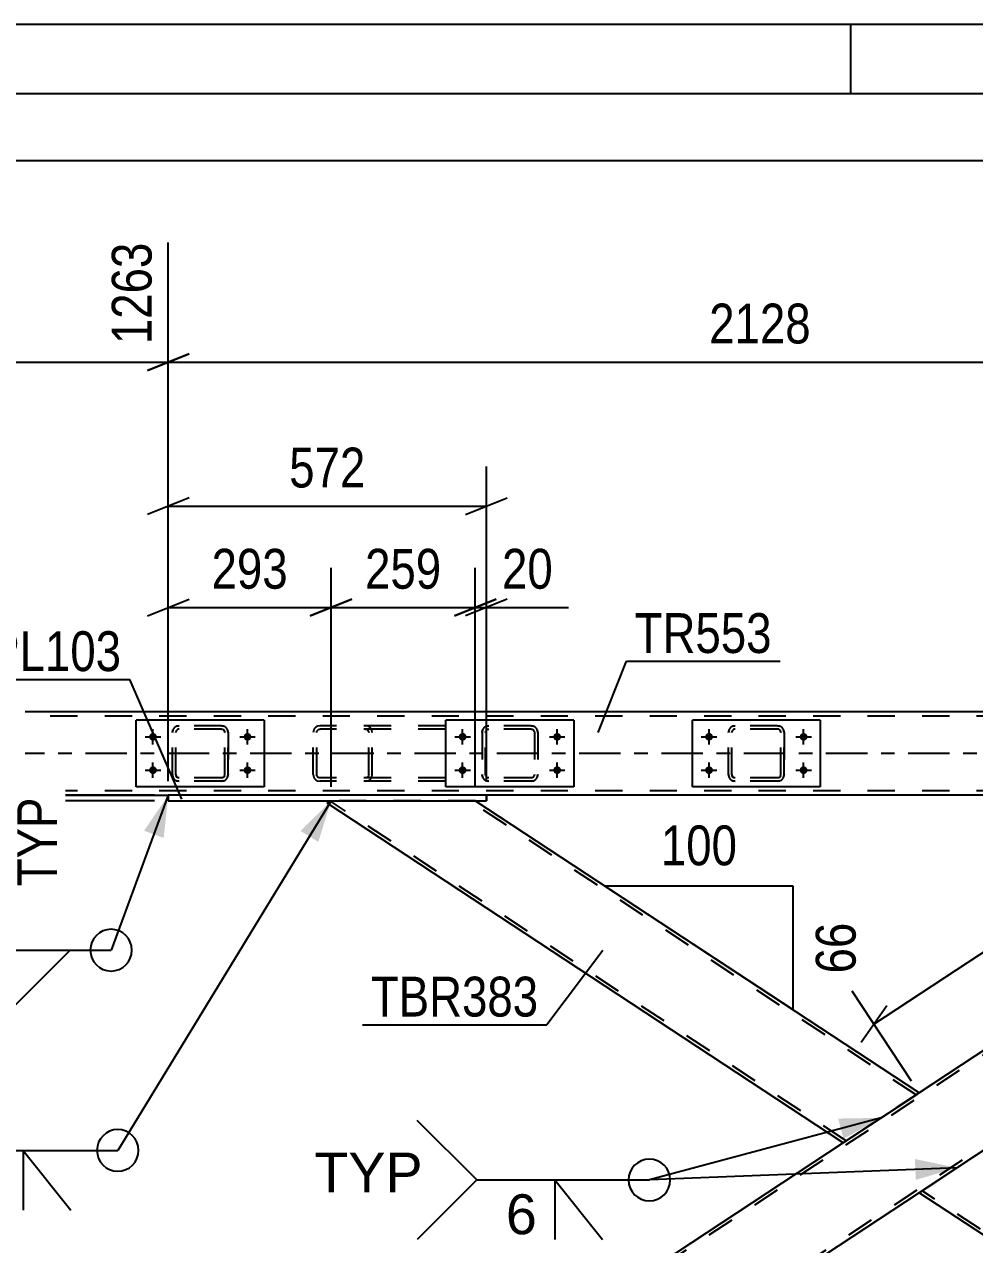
# Model space of a CAD drawing. Header units: millimetres. Extents: x -832 to 357, y -842 to -1.
# Drawn here: x -752.2 to -683.8, y -88.4 to -0.6 of the extents above; entities that cross this region are included whole.
import ezdxf

# ---------------------------------------------------------------- set-up
doc = ezdxf.new("R2010")
doc.units = ezdxf.units.MM
doc.linetypes.add('DXK_LINE_DOT2', pattern=[3.9198, 1.9599, -1.9599])
doc.linetypes.add('DXK_LINE_DOT3', pattern=[5.9187, 2.979, -0.9799, 0.9799, -0.9799])
doc.styles.add('Arial', font='ARIAL.TTF', dxfattribs={"height": 0.2})
doc.styles.add('Arial Narrow', font='ARIALN.TTF', dxfattribs={"height": 0.2})

# ---------------------------------------------------------------- blocks, each defined once
blk = doc.blocks.new('Unknown-570388851-1132')
at = {"color": 5, "linetype": 'Continuous'}
for p, q in [((357.288, -0.603), (-831.712, -0.603)), ((-692.712, -5.603), (-692.712, -0.603)), ((352.288, -5.603), (-826.712, -5.603))]:
    blk.add_line(p, q, dxfattribs=at)
blk = doc.blocks.new('Part-570388851-12022 - 11607')
at = {"color": 2, "linetype": 'Continuous'}
for p, q in [((-730.37, -56.622), (-730.337, -56.6)), ((-693.26, -81.042), (-730.37, -56.622)), ((-730.242, -56.538), (-730.337, -56.6)), ((-730.105, -56.442), (-730.242, -56.538)), ((-687.803, -77.45), (-719.729, -56.442)), ((-688.072, -77.628), (-693.26, -81.042)), ((-687.836, -77.472), (-688.072, -77.628)), ((-687.803, -77.45), (-687.836, -77.472))]:
    blk.add_line(p, q, dxfattribs=at)
at = {"color": 7, "linetype": 'DXK_LINE_DOT2'}
for p, q in [((-730.337, -56.6), (-730.37, -56.622)), ((-730.152, -56.478), (-730.135, -56.467)), ((-730.152, -56.478), (-730.135, -56.467)), ((-693.042, -80.898), (-730.152, -56.478)), ((-730.135, -56.467), (-730.079, -56.442)), ((-719.729, -56.442), (-730.105, -56.442)), ((-688.021, -77.594), (-720.165, -56.442)), ((-688.072, -77.628), (-687.931, -77.535))]:
    blk.add_line(p, q, dxfattribs=at)
blk = doc.blocks.new('Part-570388851-12012 - 11607')
at = {"color": 2, "linetype": 'Continuous'}
for p, q in [((-741.811, -56.442), (-741.811, -56.042)), ((-741.811, -56.042), (-741.811, -56.042)), ((-718.929, -56.042), (-741.811, -56.042)), ((-718.929, -56.042), (-718.929, -56.442)), ((-741.811, -56.442), (-741.811, -56.442)), ((-741.811, -56.442), (-718.929, -56.442))]:
    blk.add_line(p, q, dxfattribs=at)
at = {"color": 7, "linetype": 'DXK_LINE_DOT2'}
for p, q in [((-741.811, -56.042), (-741.811, -56.442)), ((-718.929, -56.042), (-718.929, -56.042)), ((-718.929, -56.442), (-718.929, -56.042)), ((-718.929, -56.442), (-718.929, -56.442))]:
    blk.add_line(p, q, dxfattribs=at)
blk = doc.blocks.new('Bolt-570388851-11742 - 11607')
at = {"linetype": 'Continuous'}
for points in [[(-702.911, -51.562, -1), (-702.911, -52.122, -1)], [(-696.111, -51.562, -1), (-696.111, -52.122, -1)], [(-702.911, -53.962, -1), (-702.911, -54.522, -1)], [(-696.111, -53.962, -1), (-696.111, -54.522, -1)]]:
    blk.add_hatch(color=1, dxfattribs=at).paths.add_polyline_path(points)
at = {"color": 1, "linetype": 'Continuous'}
for p, q in [((-702.911, -52.402), (-702.911, -51.282)), ((-696.111, -52.402), (-696.111, -51.282)), ((-703.471, -51.842), (-702.351, -51.842)), ((-696.671, -51.842), (-695.551, -51.842)), ((-703.471, -54.242), (-702.351, -54.242)), ((-702.911, -54.802), (-702.911, -53.682)), ((-696.671, -54.242), (-695.551, -54.242)), ((-696.111, -54.802), (-696.111, -53.682))]:
    blk.add_line(p, q, dxfattribs=at)
blk = doc.blocks.new('Bolt-570388851-11756 - 11607')
at = {"linetype": 'Continuous'}
for points in [[(-720.637, -51.561, -1), (-720.637, -52.121, -1)], [(-713.837, -51.561, -1), (-713.837, -52.121, -1)], [(-720.637, -53.961, -1), (-720.637, -54.521, -1)], [(-713.837, -53.961, -1), (-713.837, -54.521, -1)]]:
    blk.add_hatch(color=1, dxfattribs=at).paths.add_polyline_path(points)
at = {"color": 1, "linetype": 'Continuous'}
for p, q in [((-720.637, -52.401), (-720.637, -51.281)), ((-713.837, -52.401), (-713.837, -51.281)), ((-721.197, -51.841), (-720.077, -51.841)), ((-714.397, -51.841), (-713.277, -51.841)), ((-721.197, -54.241), (-720.077, -54.241)), ((-720.637, -54.801), (-720.637, -53.681)), ((-714.397, -54.241), (-713.277, -54.241)), ((-713.837, -54.801), (-713.837, -53.681))]:
    blk.add_line(p, q, dxfattribs=at)
blk = doc.blocks.new('Part-570388851-11796 - 11607')
at = {"color": 2, "linetype": 'Continuous'}
for p, q in [((-734.911, -50.642), (-744.111, -50.642)), ((-744.111, -55.442), (-744.111, -50.642)), ((-734.911, -50.642), (-734.911, -55.442)), ((-734.911, -55.442), (-744.111, -55.442))]:
    blk.add_line(p, q, dxfattribs=at)
blk = doc.blocks.new('Part-570388851-11797 - 11607')
at = {"color": 7, "linetype": 'DXK_LINE_DOT2'}
for p, q in [((-741.511, -51.522), (-741.475, -51.338)), ((-741.475, -51.338), (-741.511, -51.522)), ((-741.511, -54.562), (-741.511, -51.522)), ((-741.511, -51.522), (-741.511, -51.522)), ((-741.511, -54.562), (-741.511, -51.522)), ((-741.271, -51.522), (-741.253, -51.43)), ((-741.271, -51.522), (-741.253, -51.43)), ((-741.271, -54.562), (-741.271, -51.522)), ((-741.271, -51.522), (-741.271, -51.522)), ((-741.271, -54.562), (-741.271, -51.522)), ((-741.253, -51.43), (-741.201, -51.352)), ((-741.215, -51.078), (-741.031, -51.042)), ((-741.031, -51.042), (-741.215, -51.078)), ((-741.123, -51.3), (-741.201, -51.352)), ((-741.031, -51.282), (-741.123, -51.3)), ((-737.991, -51.042), (-741.031, -51.042)), ((-737.991, -51.282), (-741.031, -51.282)), ((-737.991, -51.042), (-737.808, -51.078)), ((-737.808, -51.078), (-737.991, -51.042)), ((-737.991, -51.282), (-737.9, -51.3)), ((-737.9, -51.3), (-737.822, -51.352)), ((-737.822, -51.352), (-737.77, -51.43)), ((-737.77, -51.43), (-737.822, -51.352)), ((-737.77, -51.43), (-737.751, -51.522)), ((-737.751, -51.522), (-737.77, -51.43)), ((-737.751, -54.562), (-737.751, -51.522)), ((-737.751, -51.522), (-737.751, -51.522)), ((-737.751, -54.562), (-737.751, -51.522)), ((-737.548, -51.338), (-737.511, -51.522)), ((-737.511, -51.522), (-737.548, -51.338)), ((-737.511, -54.562), (-737.511, -51.522)), ((-737.511, -51.522), (-737.511, -51.522)), ((-737.511, -51.522), (-737.511, -54.562)), ((-741.511, -54.562), (-741.511, -54.562)), ((-741.475, -54.746), (-741.511, -54.562)), ((-741.511, -54.562), (-741.475, -54.746)), ((-741.271, -54.562), (-741.271, -54.562)), ((-741.253, -54.654), (-741.271, -54.562)), ((-741.271, -54.562), (-741.253, -54.654)), ((-741.201, -54.732), (-741.253, -54.654)), ((-741.253, -54.654), (-741.201, -54.732)), ((-741.031, -55.042), (-741.215, -55.005)), ((-741.215, -55.005), (-741.031, -55.042)), ((-741.123, -54.784), (-741.201, -54.732)), ((-741.031, -54.802), (-741.123, -54.784)), ((-737.991, -54.802), (-741.031, -54.802)), ((-737.991, -55.042), (-741.031, -55.042)), ((-737.9, -54.784), (-737.991, -54.802)), ((-737.808, -55.005), (-737.991, -55.042)), ((-737.991, -55.042), (-737.808, -55.005)), ((-737.822, -54.732), (-737.9, -54.784)), ((-737.77, -54.654), (-737.822, -54.732)), ((-737.77, -54.654), (-737.751, -54.562)), ((-737.77, -54.654), (-737.751, -54.562)), ((-737.751, -54.562), (-737.751, -54.562)), ((-737.511, -54.562), (-737.548, -54.746)), ((-737.548, -54.746), (-737.511, -54.562)), ((-737.511, -54.562), (-737.511, -54.562))]:
    blk.add_line(p, q, dxfattribs=at)
at = {"color": 7, "linetype": 'DXK_LINE_DOT3'}
blk.add_line((-739.512, -53.042), (-739.511, -53.042), dxfattribs=at)
at = {"color": 7, "linetype": 'DXK_LINE_DOT2'}
for centre, start, end in [((-741.031, -51.522), 112.5, 157.5), ((-741.031, -51.522), 112.5, 157.5), ((-737.991, -51.522), 22.5, 67.5), ((-737.991, -51.522), 22.5, 67.5), ((-741.031, -54.562), 202.5, 247.5), ((-741.031, -54.562), 202.5, 247.5), ((-737.991, -54.562), 292.5, 337.5), ((-737.991, -54.562), 292.5, 337.5)]:
    blk.add_arc(centre, 0.48, start, end, dxfattribs=at)
blk = doc.blocks.new('Part-570388851-11813 - 11607')
at = {"color": 7, "linetype": 'DXK_LINE_DOT2'}
for p, q in [((-701.511, -51.522), (-701.475, -51.338)), ((-701.475, -51.338), (-701.511, -51.522)), ((-701.511, -54.562), (-701.511, -51.522)), ((-701.511, -51.522), (-701.511, -51.522)), ((-701.511, -54.562), (-701.511, -51.522)), ((-701.271, -51.522), (-701.253, -51.43)), ((-701.271, -51.522), (-701.253, -51.43)), ((-701.271, -54.562), (-701.271, -51.522)), ((-701.271, -51.522), (-701.271, -51.522)), ((-701.271, -54.562), (-701.271, -51.522)), ((-701.253, -51.43), (-701.201, -51.352)), ((-701.215, -51.078), (-701.031, -51.042)), ((-701.031, -51.042), (-701.215, -51.078)), ((-701.123, -51.3), (-701.201, -51.352)), ((-701.031, -51.282), (-701.123, -51.3)), ((-697.991, -51.042), (-701.031, -51.042)), ((-697.991, -51.282), (-701.031, -51.282)), ((-697.991, -51.042), (-697.808, -51.078)), ((-697.808, -51.078), (-697.991, -51.042)), ((-697.9, -51.3), (-697.991, -51.282)), ((-697.822, -51.352), (-697.9, -51.3)), ((-697.822, -51.352), (-697.77, -51.43)), ((-697.77, -51.43), (-697.822, -51.352)), ((-697.77, -51.43), (-697.751, -51.522)), ((-697.751, -51.522), (-697.77, -51.43)), ((-697.751, -54.562), (-697.751, -51.522)), ((-697.751, -51.522), (-697.751, -51.522)), ((-697.751, -54.562), (-697.751, -51.522)), ((-697.548, -51.338), (-697.511, -51.522)), ((-697.511, -51.522), (-697.548, -51.338)), ((-697.511, -54.562), (-697.511, -51.522)), ((-697.511, -51.522), (-697.511, -51.522)), ((-697.511, -51.522), (-697.511, -54.562)), ((-701.511, -54.562), (-701.511, -54.562)), ((-701.475, -54.746), (-701.511, -54.562)), ((-701.511, -54.562), (-701.475, -54.746)), ((-701.271, -54.562), (-701.271, -54.562)), ((-701.253, -54.654), (-701.271, -54.562)), ((-701.271, -54.562), (-701.253, -54.654)), ((-701.201, -54.732), (-701.253, -54.654)), ((-701.253, -54.654), (-701.201, -54.732)), ((-701.031, -55.042), (-701.215, -55.005)), ((-701.215, -55.005), (-701.031, -55.042)), ((-701.123, -54.784), (-701.201, -54.732)), ((-701.031, -54.802), (-701.123, -54.784)), ((-697.991, -54.802), (-701.031, -54.802)), ((-697.991, -55.042), (-701.031, -55.042)), ((-697.9, -54.784), (-697.991, -54.802)), ((-697.808, -55.005), (-697.991, -55.042)), ((-697.991, -55.042), (-697.808, -55.005)), ((-697.822, -54.732), (-697.9, -54.784)), ((-697.77, -54.654), (-697.822, -54.732)), ((-697.77, -54.654), (-697.751, -54.562)), ((-697.77, -54.654), (-697.751, -54.562)), ((-697.751, -54.562), (-697.751, -54.562)), ((-697.511, -54.562), (-697.548, -54.746)), ((-697.548, -54.746), (-697.511, -54.562)), ((-697.511, -54.562), (-697.511, -54.562))]:
    blk.add_line(p, q, dxfattribs=at)
at = {"color": 7, "linetype": 'DXK_LINE_DOT3'}
blk.add_line((-699.512, -53.042), (-699.511, -53.042), dxfattribs=at)
at = {"color": 7, "linetype": 'DXK_LINE_DOT2'}
for centre, start, end in [((-701.031, -51.522), 112.5, 157.5), ((-701.031, -51.522), 112.5, 157.5), ((-697.991, -51.522), 22.5, 67.5), ((-697.991, -51.522), 22.5, 67.5), ((-701.031, -54.562), 202.5, 247.5), ((-701.031, -54.562), 202.5, 247.5), ((-697.991, -54.562), 292.5, 337.5), ((-697.991, -54.562), 292.5, 337.5)]:
    blk.add_arc(centre, 0.48, start, end, dxfattribs=at)
blk = doc.blocks.new('Part-570388851-11824 - 11607')
at = {"color": 2, "linetype": 'Continuous'}
for p, q in [((-694.911, -50.642), (-704.111, -50.642)), ((-704.111, -55.442), (-704.111, -50.642)), ((-694.911, -50.642), (-694.911, -55.442)), ((-694.911, -55.442), (-704.111, -55.442))]:
    blk.add_line(p, q, dxfattribs=at)
blk = doc.blocks.new('Part-570388851-11834 - 11607')
at = {"color": 7, "linetype": 'DXK_LINE_DOT2'}
for p, q in [((-719.237, -51.521), (-719.2, -51.337)), ((-719.2, -51.337), (-719.237, -51.521)), ((-719.237, -51.521), (-719.237, -54.561)), ((-718.997, -51.521), (-718.979, -51.429)), ((-718.997, -54.561), (-718.997, -51.521)), ((-718.979, -51.429), (-718.927, -51.351)), ((-718.941, -51.077), (-718.757, -51.041)), ((-718.757, -51.041), (-718.941, -51.077)), ((-718.927, -51.351), (-718.849, -51.299)), ((-718.849, -51.299), (-718.757, -51.281)), ((-715.717, -51.041), (-718.757, -51.041)), ((-715.717, -51.281), (-718.757, -51.281)), ((-715.717, -51.041), (-715.533, -51.077)), ((-715.533, -51.077), (-715.717, -51.041)), ((-715.717, -51.281), (-715.625, -51.299)), ((-715.625, -51.299), (-715.547, -51.351)), ((-715.547, -51.351), (-715.495, -51.429)), ((-715.495, -51.429), (-715.477, -51.521)), ((-715.477, -51.521), (-715.477, -54.561)), ((-715.273, -51.337), (-715.237, -51.521)), ((-715.237, -51.521), (-715.273, -51.337)), ((-715.237, -51.521), (-715.237, -54.561)), ((-719.2, -54.744), (-719.237, -54.561)), ((-719.237, -54.561), (-719.2, -54.744)), ((-718.979, -54.652), (-718.997, -54.561)), ((-718.927, -54.73), (-718.979, -54.652)), ((-718.757, -55.041), (-718.941, -55.004)), ((-718.941, -55.004), (-718.757, -55.041)), ((-718.849, -54.782), (-718.927, -54.73)), ((-718.757, -54.801), (-718.849, -54.782)), ((-715.717, -54.801), (-718.757, -54.801)), ((-715.717, -55.041), (-718.757, -55.041)), ((-715.625, -54.782), (-715.717, -54.801)), ((-715.533, -55.004), (-715.717, -55.041)), ((-715.717, -55.041), (-715.533, -55.004)), ((-715.547, -54.73), (-715.625, -54.782)), ((-715.495, -54.652), (-715.547, -54.73)), ((-715.477, -54.561), (-715.495, -54.652)), ((-715.237, -54.561), (-715.273, -54.744)), ((-715.273, -54.744), (-715.237, -54.561))]:
    blk.add_line(p, q, dxfattribs=at)
at = {"color": 7, "linetype": 'DXK_LINE_DOT3'}
blk.add_line((-717.237, -53.041), (-717.237, -53.041), dxfattribs=at)
at = {"color": 7, "linetype": 'DXK_LINE_DOT2'}
for centre, start, end in [((-718.757, -51.521), 112.5, 157.5), ((-718.757, -51.521), 112.5, 157.5), ((-715.717, -51.521), 22.5, 67.5), ((-715.717, -51.521), 22.5, 67.5), ((-718.757, -54.561), 202.5, 247.5), ((-718.757, -54.561), 202.5, 247.5), ((-715.717, -54.561), 292.5, 337.5), ((-715.717, -54.561), 292.5, 337.5)]:
    blk.add_arc(centre, 0.48, start, end, dxfattribs=at)
blk = doc.blocks.new('Part-570388851-11920 - 11607')
at = {"color": 2, "linetype": 'Continuous'}
for p, q in [((-682.345, -81.042), (-687.803, -84.633)), ((-645.236, -105.461), (-682.345, -81.042)), ((-654.358, -106.641), (-687.803, -84.633)), ((-645.269, -105.483), (-647.028, -106.641)), ((-645.236, -105.461), (-645.269, -105.483))]:
    blk.add_line(p, q, dxfattribs=at)
at = {"color": 7, "linetype": 'DXK_LINE_DOT2'}
for p, q in [((-682.564, -81.185), (-645.454, -105.605)), ((-687.585, -84.489), (-687.568, -84.478)), ((-653.922, -106.641), (-687.585, -84.489)), ((-645.454, -105.605), (-645.672, -105.749)), ((-645.236, -105.461), (-645.236, -105.461)), ((-647.028, -106.641), (-654.358, -106.641))]:
    blk.add_line(p, q, dxfattribs=at)
blk = doc.blocks.new('Part-570388851-11925 - 11607')
at = {"color": 7, "linetype": 'DXK_LINE_DOT2'}
for p, q in [((-655.44, -56.442), (-731.726, -106.641)), ((-645.399, -56.442), (-721.684, -106.641)), ((-644.962, -56.442), (-655.877, -56.442)), ((-644.962, -56.442), (-645.236, -56.622)), ((-687.803, -77.45), (-693.26, -81.042)), ((-682.345, -81.042), (-687.803, -84.633)), ((-721.247, -106.641), (-732.162, -106.641))]:
    blk.add_line(p, q, dxfattribs=at)
at = {"color": 2, "linetype": 'Continuous'}
for p, q in [((-655.877, -56.442), (-687.803, -77.45)), ((-645.236, -56.622), (-682.345, -81.042)), ((-693.26, -81.042), (-732.162, -106.641)), ((-687.803, -84.633), (-721.247, -106.641))]:
    blk.add_line(p, q, dxfattribs=at)
blk = doc.blocks.new('Part-570388851-11963 - 11607')
at = {"color": 2, "linetype": 'Continuous'}
for p, q in [((-617.676, -50.042), (-752.111, -50.042)), ((-752.111, -56.042), (-741.811, -56.042)), ((-656.677, -56.042), (-718.929, -56.042))]:
    blk.add_line(p, q, dxfattribs=at)
at = {"color": 7, "linetype": 'DXK_LINE_DOT2'}
for p, q in [((-93.733, -50.362), (-752.111, -50.362)), ((-93.733, -55.722), (-752.111, -55.722)), ((-718.929, -56.042), (-741.811, -56.042))]:
    blk.add_line(p, q, dxfattribs=at)
at = {"color": 7, "linetype": 'DXK_LINE_DOT3'}
blk.add_line((-93.733, -53.042), (-752.111, -53.042), dxfattribs=at)
blk = doc.blocks.new('Part-570388851-11969 - 11607')
at = {"color": 7, "linetype": 'DXK_LINE_DOT2'}
for p, q in [((-731.351, -51.338), (-731.389, -51.522)), ((-731.389, -54.562), (-731.389, -51.522)), ((-731.134, -51.522), (-731.115, -51.43)), ((-731.134, -54.562), (-731.134, -51.522)), ((-731.115, -51.43), (-731.059, -51.352)), ((-730.879, -51.042), (-731.074, -51.078)), ((-731.059, -51.352), (-730.976, -51.3)), ((-730.976, -51.3), (-730.879, -51.282)), ((-721.864, -51.042), (-730.879, -51.042)), ((-721.864, -51.282), (-730.879, -51.282)), ((-727.448, -51.078), (-727.644, -51.042)), ((-727.644, -51.282), (-727.546, -51.3)), ((-727.546, -51.3), (-727.463, -51.352)), ((-727.463, -51.352), (-727.408, -51.43)), ((-727.408, -51.43), (-727.388, -51.522)), ((-727.388, -54.562), (-727.388, -51.522)), ((-727.133, -51.522), (-727.172, -51.338)), ((-727.133, -54.562), (-727.133, -51.522)), ((-731.389, -54.562), (-731.351, -54.746)), ((-731.115, -54.654), (-731.134, -54.562)), ((-731.059, -54.732), (-731.115, -54.654)), ((-731.074, -55.005), (-730.879, -55.042)), ((-730.976, -54.784), (-731.059, -54.732)), ((-730.879, -54.802), (-730.976, -54.784)), ((-721.864, -54.802), (-730.879, -54.802)), ((-721.864, -55.042), (-730.879, -55.042)), ((-727.546, -54.784), (-727.644, -54.802)), ((-727.644, -55.042), (-727.448, -55.005)), ((-727.463, -54.732), (-727.546, -54.784)), ((-727.408, -54.654), (-727.463, -54.732)), ((-727.388, -54.562), (-727.408, -54.654)), ((-727.172, -54.746), (-727.133, -54.562))]:
    blk.add_line(p, q, dxfattribs=at)
for centre, start, end in [((-730.898, -51.543), 110.75832, 155.68004), ((-727.624, -51.543), 24.31996, 69.24168), ((-730.898, -54.541), 204.31996, 249.24168), ((-727.624, -54.541), 290.75832, 335.68004)]:
    blk.add_arc(centre, 0.496, start, end, dxfattribs=at)
blk = doc.blocks.new('Bolt-570388851-12110 - 11607')
at = {"linetype": 'Continuous'}
for points in [[(-742.911, -51.562, -1), (-742.911, -52.122, -1)], [(-736.111, -51.562, -1), (-736.111, -52.122, -1)], [(-742.911, -53.962, -1), (-742.911, -54.522, -1)], [(-736.111, -53.962, -1), (-736.111, -54.522, -1)]]:
    blk.add_hatch(color=1, dxfattribs=at).paths.add_polyline_path(points)
at = {"color": 1, "linetype": 'Continuous'}
for p, q in [((-742.911, -52.402), (-742.911, -51.282)), ((-736.111, -52.402), (-736.111, -51.282)), ((-743.471, -51.842), (-742.351, -51.842)), ((-736.671, -51.842), (-735.551, -51.842)), ((-743.471, -54.242), (-742.351, -54.242)), ((-742.911, -54.802), (-742.911, -53.682)), ((-736.671, -54.242), (-735.551, -54.242)), ((-736.111, -54.802), (-736.111, -53.682))]:
    blk.add_line(p, q, dxfattribs=at)
blk = doc.blocks.new('Part-570388851-12143 - 11607')
at = {"color": 2, "linetype": 'Continuous'}
for p, q in [((-712.637, -50.641), (-721.837, -50.641)), ((-721.837, -55.441), (-721.837, -50.641)), ((-712.637, -50.641), (-712.637, -55.441)), ((-712.637, -55.441), (-721.837, -55.441))]:
    blk.add_line(p, q, dxfattribs=at)
blk = doc.blocks.new('StraightDimension-570388851-12780 - 11607')
at = {"color": 7, "linetype": 'Continuous'}
for p, q in [((-754.908, -54.542), (-753.708, -57.542)), ((-753.708, -57.942), (-754.908, -54.942)), ((-742.811, -56.042), (-757.158, -56.042)), ((-754.308, -56.442), (-754.308, -56.042)), ((-742.811, -56.442), (-757.158, -56.442)), ((-754.308, -56.442), (-754.308, -62.348)), ((-754.308, -56.442), (-754.308, -62.348))]:
    blk.add_line(p, q, dxfattribs=at)
at = {"color": 0, "linetype": 'Continuous'}
blk.add_wipeout([(-749.208, -55.6), (-753.408, -55.6), (-753.408, -63.19), (-749.208, -63.19)], dxfattribs=at)
at = {"color": 0}
blk.add_wipeout([(-755.058, -56.967), (-759.258, -56.967), (-759.258, -61.823), (-755.058, -61.823)], dxfattribs=at)
at = {"color": 3, "linetype": 'Continuous', "style": 'Arial Narrow'}
blk.add_text('TYP', height=2.8633, rotation=90.00021, dxfattribs=at).set_placement((-749.808, -62.59))
at = {"color": 3, "style": 'Arial Narrow'}
blk.add_text('10', height=2.8633, rotation=90.00021, dxfattribs=at).set_placement((-755.658, -61.223))
blk = doc.blocks.new('StraightDimension-570388851-12420 - 11607')
at = {"color": 7, "linetype": 'Continuous'}
for p, q in [((-741.811, -55.042), (-741.811, -32.407)), ((-718.929, -55.042), (-718.929, -32.407)), ((-740.311, -34.657), (-743.311, -35.857)), ((-720.429, -35.857), (-717.429, -34.657)), ((-741.811, -35.257), (-718.929, -35.257))]:
    blk.add_line(p, q, dxfattribs=at)
at = {"color": 0}
blk.add_wipeout([(-727.028, -34.507), (-727.028, -30.307), (-733.712, -30.307), (-733.712, -34.507)], dxfattribs=at)
at = {"color": 3, "style": 'Arial Narrow'}
blk.add_text('572', height=2.8633, dxfattribs=at).set_placement((-733.112, -33.907))
blk = doc.blocks.new('StraightDimension-570388851-12771 - 11607')
at = {"color": 7, "linetype": 'Continuous'}
for p, q in [((-656.427, -55.607), (-660.693, -49.123)), ((-660.05, -52.83), (-658.203, -50.178)), ((-691.052, -72.513), (-659.126, -51.504)), ((-688.353, -76.615), (-692.619, -70.132)), ((-690.129, -71.187), (-691.975, -73.838))]:
    blk.add_line(p, q, dxfattribs=at)
at = {"color": 0}
blk.add_wipeout([(-672.71, -59.545), (-675.018, -56.036), (-680.602, -59.71), (-678.294, -63.219)], dxfattribs=at)
at = {"color": 3, "style": 'Arial Narrow'}
blk.add_text('955', height=2.8633, rotation=33.34614, dxfattribs=at).set_placement((-678.122, -62.388))
blk = doc.blocks.new('StraightDimension-570388851-12735 - 11607')
at = {"color": 7, "linetype": 'Continuous'}
blk.add_line((-788.831, -10.393), (-92.933, -10.393), dxfattribs=at)
blk = doc.blocks.new('StraightDimension-570388851-12385 - 11607')
at = {"color": 7, "linetype": 'Continuous'}
for p, q in [((-741.811, -55.042), (-741.811, -39.685)), ((-730.096, -55.442), (-730.096, -39.685)), ((-743.311, -43.135), (-740.311, -41.935)), ((-728.596, -41.935), (-731.596, -43.135)), ((-741.811, -42.535), (-730.096, -42.535))]:
    blk.add_line(p, q, dxfattribs=at)
at = {"color": 0}
blk.add_wipeout([(-732.612, -41.785), (-732.612, -37.585), (-739.296, -37.585), (-739.296, -41.785)], dxfattribs=at)
at = {"color": 3, "style": 'Arial Narrow'}
blk.add_text('293', height=2.8633, dxfattribs=at).set_placement((-738.696, -41.185))
blk = doc.blocks.new('StraightDimension-570388851-12399 - 11607')
at = {"color": 7, "linetype": 'Continuous'}
for p, q in [((-730.096, -55.442), (-730.096, -39.685)), ((-719.729, -55.442), (-719.729, -39.685)), ((-731.596, -43.135), (-728.596, -41.935)), ((-718.229, -41.935), (-721.229, -43.135)), ((-730.096, -42.535), (-719.729, -42.535))]:
    blk.add_line(p, q, dxfattribs=at)
at = {"color": 0}
blk.add_wipeout([(-721.57, -41.785), (-721.57, -37.585), (-728.255, -37.585), (-728.255, -41.785)], dxfattribs=at)
at = {"color": 3, "style": 'Arial Narrow'}
blk.add_text('259', height=2.8633, dxfattribs=at).set_placement((-727.655, -41.185))
blk = doc.blocks.new('StraightDimension-570388851-12411 - 11607')
at = {"color": 7, "linetype": 'Continuous'}
for p, q in [((-719.729, -55.442), (-719.729, -39.685)), ((-718.929, -55.042), (-718.929, -39.685)), ((-721.229, -43.135), (-718.229, -41.935)), ((-717.429, -41.935), (-720.429, -43.135)), ((-719.729, -42.535), (-718.929, -42.535)), ((-718.929, -42.535), (-713.022, -42.535)), ((-718.929, -42.535), (-713.022, -42.535))]:
    blk.add_line(p, q, dxfattribs=at)
at = {"color": 0}
blk.add_wipeout([(-713.547, -41.785), (-713.547, -37.585), (-718.404, -37.585), (-718.404, -41.785)], dxfattribs=at)
at = {"color": 3, "style": 'Arial Narrow'}
blk.add_text('20', height=2.8633, dxfattribs=at).set_placement((-717.804, -41.185))
blk = doc.blocks.new('StraightDimension-570388851-13391 - 11607')
at = {"color": 7, "linetype": 'Continuous'}
for p, q in [((-741.811, -55.042), (-741.811, -16.288)), ((-788.831, -49.042), (-788.831, -21.772)), ((-787.331, -24.3), (-790.331, -25.5)), ((-743.311, -25.5), (-740.311, -24.3)), ((-788.831, -24.9), (-741.811, -24.9))]:
    blk.add_line(p, q, dxfattribs=at)
at = {"color": 0}
blk.add_wipeout([(-761.065, -24.15), (-761.065, -19.95), (-769.577, -19.95), (-769.577, -24.15)], dxfattribs=at)
at = {"color": 3, "style": 'Arial Narrow'}
blk.add_text('1263', height=2.8633, dxfattribs=at).set_placement((-768.977, -23.55))
at = {"color": 0, "linetype": 'Continuous'}
for points in [[(-742.411, -15.688), (-746.611, -15.688), (-746.611, -24.2), (-742.411, -24.2)], [(-789.431, -21.172), (-793.631, -21.172), (-793.631, -24.2), (-789.431, -24.2)]]:
    blk.add_wipeout(points, dxfattribs=at)
at = {"color": 3, "linetype": 'Continuous', "style": 'Arial Narrow'}
for s, height, p in [('1263', 2.8633, (-743.011, -23.6)), ('0', 2.863, (-790.031, -23.6))]:
    blk.add_text(s, height=height, rotation=90.00021, dxfattribs=at).set_placement(p)
blk = doc.blocks.new('StraightDimension-570388851-13401 - 11607')
at = {"color": 7, "linetype": 'Continuous'}
for p, q in [((-741.811, -55.042), (-741.811, -16.288)), ((-656.677, -55.042), (-656.677, -16.288)), ((-740.311, -24.3), (-743.311, -25.5)), ((-658.177, -25.5), (-655.177, -24.3)), ((-741.811, -24.9), (-656.677, -24.9))]:
    blk.add_line(p, q, dxfattribs=at)
at = {"color": 0}
blk.add_wipeout([(-694.988, -24.15), (-694.988, -19.95), (-703.5, -19.95), (-703.5, -24.15)], dxfattribs=at)
at = {"color": 3, "style": 'Arial Narrow'}
blk.add_text('2128', height=2.8633, dxfattribs=at).set_placement((-702.9, -23.55))
at = {"color": 0, "linetype": 'Continuous'}
blk.add_wipeout([(-657.277, -15.688), (-661.477, -15.688), (-661.477, -24.2), (-657.277, -24.2)], dxfattribs=at)
at = {"color": 3, "linetype": 'Continuous', "style": 'Arial Narrow'}
blk.add_text('3392', height=2.8633, rotation=90.00021, dxfattribs=at).set_placement((-657.877, -23.6))
blk = doc.blocks.new('AngleDimension-570388851-25255 - 11607')
at = {"color": 7, "linetype": 'Continuous'}
for p, q in [((-708.253, -63.993), (-710.4, -62.581)), ((-696.867, -62.581), (-710.4, -62.581)), ((-696.867, -71.486), (-710.4, -62.581)), ((-696.867, -71.486), (-696.867, -62.581))]:
    blk.add_line(p, q, dxfattribs=at)
at = {"color": 0}
for points in [[(-700.291, -61.681), (-700.291, -57.481), (-706.975, -57.481), (-706.975, -61.681)], [(-691.767, -64.605), (-695.967, -64.605), (-695.967, -69.462), (-691.767, -69.462)]]:
    blk.add_wipeout(points, dxfattribs=at)
at = {"color": 3, "style": 'Arial Narrow'}
blk.add_text('100', height=2.8633, dxfattribs=at).set_placement((-706.375, -61.081))
blk.add_text('66', height=2.8633, rotation=90.00021, dxfattribs=at).set_placement((-692.367, -68.862))
blk = doc.blocks.new('Mark-570388851-12018 - 11607')
at = {"color": 30, "linetype": 'Continuous'}
for p in [(-710.559, -67.211), (-727.839, -72.558)]:
    blk.add_line(p, (-714.584, -72.558), dxfattribs=at)
at = {"color": 0}
blk.add_wipeout([(-715.184, -71.958), (-715.184, -68.958), (-727.239, -68.958), (-727.239, -71.958)], dxfattribs=at)
blk.add_wipeout([(-715.184, -71.958), (-715.184, -68.958), (-727.239, -68.958), (-727.239, -71.958)], dxfattribs=at)
at = {"color": 3, "style": 'Arial Narrow'}
blk.add_text('TBR383', height=2.8633, dxfattribs=at).set_placement((-727.239, -71.958))
blk = doc.blocks.new('Mark-570388851-11959 - 11607')
at = {"color": 30, "linetype": 'Continuous'}
for p, q in [((-710.879, -51.523), (-708.861, -46.411)), ((-708.861, -46.411), (-697.797, -46.411))]:
    blk.add_line(p, q, dxfattribs=at)
at = {"color": 0}
blk.add_wipeout([(-698.397, -45.811), (-698.397, -42.811), (-708.261, -42.811), (-708.261, -45.811)], dxfattribs=at)
blk.add_wipeout([(-698.397, -45.811), (-698.397, -42.811), (-708.261, -42.811), (-708.261, -45.811)], dxfattribs=at)
at = {"color": 3, "style": 'Arial Narrow'}
blk.add_text('TR553', height=2.8633, dxfattribs=at).set_placement((-708.261, -45.811))
blk = doc.blocks.new('Mark-570388851-12008 - 11607')
at = {"color": 30, "linetype": 'Continuous'}
for p in [(-755.293, -47.713), (-740.841, -56.325)]:
    blk.add_line(p, (-744.589, -47.713), dxfattribs=at)
at = {"color": 0}
blk.add_wipeout([(-745.189, -47.113), (-745.189, -44.113), (-754.693, -44.113), (-754.693, -47.113)], dxfattribs=at)
blk.add_wipeout([(-745.189, -47.113), (-745.189, -44.113), (-754.693, -44.113), (-754.693, -47.113)], dxfattribs=at)
at = {"color": 3, "style": 'Arial Narrow'}
blk.add_text('PL103', height=2.8633, dxfattribs=at).set_placement((-754.693, -47.113))
blk = doc.blocks.new('WeldMark-570388851-13694 - 11607')
at = {"linetype": 'Continuous'}
for points in [[(-693.623, -79.298), (-690.532, -79.246), (-693.235, -80.747)], [(-688.101, -82.207), (-685.074, -82.837), (-688.042, -83.705)]]:
    blk.add_hatch(color=30, dxfattribs=at).paths.add_polyline_path(points)
at = {"color": 3, "linetype": 'Continuous'}
for p, q in [((-719.625, -83.713), (-723.911, -79.427)), ((-719.625, -83.713), (-723.911, -87.999)), ((-714.016, -83.713), (-710.587, -87.999)), ((-714.016, -83.713), (-714.016, -87.999))]:
    blk.add_line(p, q, dxfattribs=at)
at = {"color": 30, "linetype": 'Continuous'}
for p in [(-690.532, -79.246), (-685.074, -82.837), (-719.625, -83.713)]:
    blk.add_line(p, (-707.202, -83.713), dxfattribs=at)
at = {"color": 3, "linetype": 'Continuous'}
for start, end in [(90, 270), (270, 90)]:
    blk.add_arc((-707.202, -83.713), 1.5, start, end, dxfattribs=at)
at = {"color": 0}
blk.add_wipeout([(-715.102, -87.813), (-715.102, -84.413), (-717.725, -84.413), (-717.725, -87.813)], dxfattribs=at)
at = {"color": 3, "style": 'Arial'}
blk.add_text('6', height=2.865, dxfattribs=at).set_placement((-717.525, -87.613))
at = {"color": 0, "linetype": 'Continuous'}
blk.add_wipeout([(-723.525, -84.613), (-723.525, -81.613), (-731.301, -81.613), (-731.301, -84.613)], dxfattribs=at)
blk.add_wipeout([(-723.525, -84.613), (-723.525, -81.613), (-731.301, -81.613), (-731.301, -84.613)], dxfattribs=at)
at = {"color": 3, "linetype": 'Continuous', "style": 'Arial'}
blk.add_text('TYP', height=2.8652, dxfattribs=at).set_placement((-731.301, -84.613))
blk = doc.blocks.new('WeldMark-570388851-13733 - 11607')
at = {"linetype": 'Continuous'}
blk.add_hatch(color=30, dxfattribs=at).paths.add_polyline_path([(-732.299, -58.612), (-730.096, -56.442), (-731.019, -59.393)])
at = {"color": 30, "linetype": 'Continuous'}
for p in [(-730.096, -56.442), (-757.868, -81.588)]:
    blk.add_line(p, (-745.444, -81.588), dxfattribs=at)
at = {"color": 3, "linetype": 'Continuous'}
for p, q in [((-757.868, -81.588), (-762.154, -77.302)), ((-757.868, -81.588), (-762.154, -85.874)), ((-752.259, -81.588), (-748.83, -85.874)), ((-752.259, -81.588), (-752.259, -85.874))]:
    blk.add_line(p, q, dxfattribs=at)
for start, end in [(90, 270), (270, 90)]:
    blk.add_arc((-745.444, -81.588), 1.5, start, end, dxfattribs=at)
at = {"color": 0}
blk.add_wipeout([(-753.344, -85.688), (-753.344, -82.288), (-755.968, -82.288), (-755.968, -85.688)], dxfattribs=at)
at = {"color": 3, "style": 'Arial'}
blk.add_text('6', height=2.865, dxfattribs=at).set_placement((-755.768, -85.488))
at = {"color": 0, "linetype": 'Continuous'}
blk.add_wipeout([(-761.768, -82.488), (-761.768, -79.488), (-769.543, -79.488), (-769.543, -82.488)], dxfattribs=at)
blk.add_wipeout([(-761.768, -82.488), (-761.768, -79.488), (-769.543, -79.488), (-769.543, -82.488)], dxfattribs=at)
at = {"color": 3, "linetype": 'Continuous', "style": 'Arial'}
blk.add_text('TYP', height=2.8652, dxfattribs=at).set_placement((-769.543, -82.488))
blk = doc.blocks.new('WeldMark-570388851-13750 - 11607')
at = {"linetype": 'Continuous'}
blk.add_hatch(color=30, dxfattribs=at).paths.add_polyline_path([(-743.553, -58.597), (-741.811, -56.042), (-742.146, -59.116)])
at = {"color": 30, "linetype": 'Continuous'}
for p in [(-741.811, -56.042), (-758.348, -67.187)]:
    blk.add_line(p, (-745.924, -67.187), dxfattribs=at)
at = {"color": 3, "linetype": 'Continuous'}
for p, q in [((-758.348, -67.187), (-762.634, -62.902)), ((-758.348, -67.187), (-762.634, -71.473)), ((-753.167, -67.187), (-748.881, -67.187)), ((-748.881, -67.187), (-753.167, -71.473)), ((-753.167, -71.473), (-753.167, -67.187))]:
    blk.add_line(p, q, dxfattribs=at)
for start, end in [(90, 270), (270, 90)]:
    blk.add_arc((-745.924, -67.187), 1.5, start, end, dxfattribs=at)
at = {"color": 0}
blk.add_wipeout([(-753.824, -71.287), (-753.824, -67.887), (-756.448, -67.887), (-756.448, -71.287)], dxfattribs=at)
at = {"color": 3, "style": 'Arial'}
blk.add_text('8', height=2.865, dxfattribs=at).set_placement((-756.248, -71.087))
at = {"color": 0, "linetype": 'Continuous'}
blk.add_wipeout([(-762.248, -68.087), (-762.248, -65.087), (-770.023, -65.087), (-770.023, -68.087)], dxfattribs=at)
blk.add_wipeout([(-762.248, -68.087), (-762.248, -65.087), (-770.023, -65.087), (-770.023, -68.087)], dxfattribs=at)
at = {"color": 3, "linetype": 'Continuous', "style": 'Arial'}
blk.add_text('TYP', height=2.8652, dxfattribs=at).set_placement((-770.023, -68.087))

msp = doc.modelspace()

# ---------------------------------------------------------------- block references
for name in ['Unknown-570388851-1132', 'Part-570388851-11963 - 11607', 'Part-570388851-11796 - 11607', 'Part-570388851-12143 - 11607', 'Part-570388851-11824 - 11607', 'Bolt-570388851-12110 - 11607', 'Part-570388851-11797 - 11607', 'Part-570388851-11969 - 11607', 'Bolt-570388851-11756 - 11607', 'Part-570388851-11834 - 11607', 'Bolt-570388851-11742 - 11607', 'Part-570388851-11813 - 11607', 'Part-570388851-12012 - 11607', 'Part-570388851-11925 - 11607', 'Part-570388851-12022 - 11607', 'Part-570388851-11920 - 11607']:
    msp.add_blockref(name, (0, 0))

# ---------------------------------------------------------------- next in the draw order: block references
for name in ['StraightDimension-570388851-12771 - 11607', 'StraightDimension-570388851-12780 - 11607', 'WeldMark-570388851-13694 - 11607']:
    msp.add_blockref(name, (0, 0))

# ---------------------------------------------------------------- next in the draw order: block references
for name in ['StraightDimension-570388851-12420 - 11607', 'AngleDimension-570388851-25255 - 11607']:
    msp.add_blockref(name, (0, 0))

# ---------------------------------------------------------------- next in the draw order: block references
for name in ['StraightDimension-570388851-12735 - 11607', 'Mark-570388851-12018 - 11607']:
    msp.add_blockref(name, (0, 0))

# ---------------------------------------------------------------- next in the draw order: block references
msp.add_blockref('StraightDimension-570388851-12385 - 11607', (0, 0))

# ---------------------------------------------------------------- next in the draw order: block references
for name in ['StraightDimension-570388851-13391 - 11607', 'StraightDimension-570388851-12399 - 11607']:
    msp.add_blockref(name, (0, 0))

# ---------------------------------------------------------------- next in the draw order: block references
msp.add_blockref('StraightDimension-570388851-12411 - 11607', (0, 0))

# ---------------------------------------------------------------- next in the draw order: block references
msp.add_blockref('StraightDimension-570388851-13401 - 11607', (0, 0))

# ---------------------------------------------------------------- next in the draw order: block references
for name in ['Mark-570388851-11959 - 11607', 'Mark-570388851-12008 - 11607']:
    msp.add_blockref(name, (0, 0))

# ---------------------------------------------------------------- next in the draw order: block references
msp.add_blockref('WeldMark-570388851-13733 - 11607', (0, 0))

# ---------------------------------------------------------------- next in the draw order: block references
msp.add_blockref('WeldMark-570388851-13750 - 11607', (0, 0))

doc.saveas('drawing.dxf')
